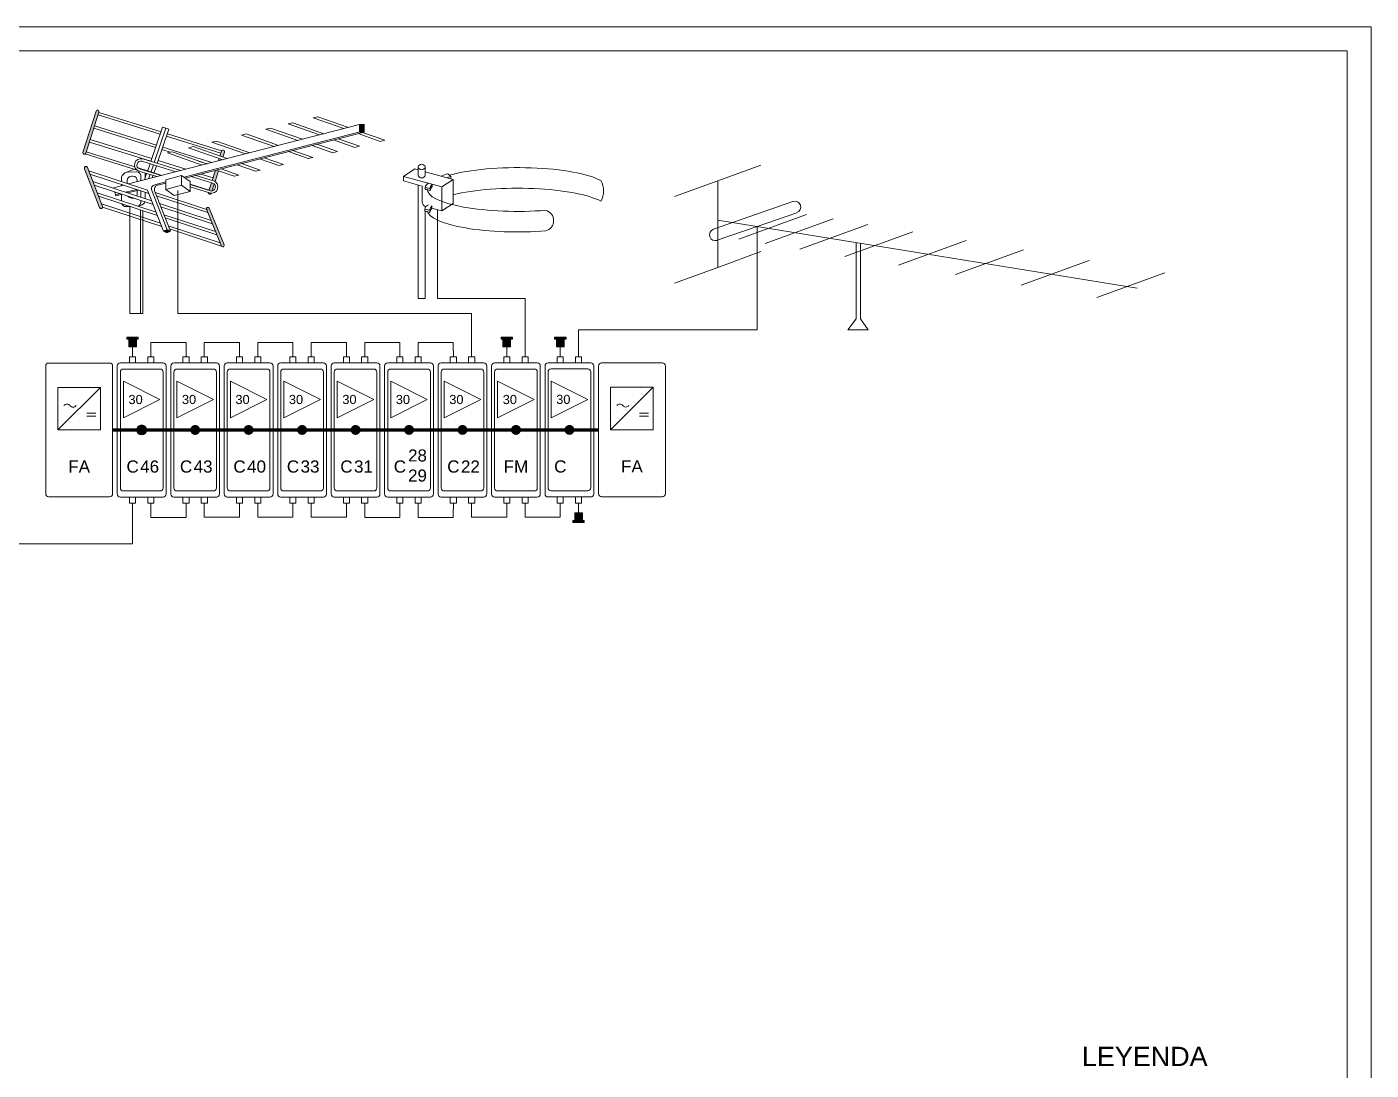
# Model space of a CAD drawing. Header units: metres. Extents: x -2 to 3328848, y -2 to 2725060.
# Drawn here: x 1663889.2 to 1664168.2, y 1362135.4 to 1362351.9 of the extents above; entities that cross this region are included whole.
import ezdxf
from ezdxf.enums import TextEntityAlignment as Align

# ---------------------------------------------------------------- set-up
doc = ezdxf.new("R2010")
doc.units = ezdxf.units.M
doc.layers.get('0').update_dxf_attribs({"color": 253, "lineweight": 0})
doc.layers.add('CAJETIN', color=7, linetype='Continuous', lineweight=0, true_color=0x000000)
doc.layers.add('ICT_EXTERNA', color=3, linetype='Continuous', lineweight=0)
doc.layers.add('ICT_TEXTS', color=210, linetype='Continuous', lineweight=0)
doc.styles.add('COTA', font='arial.ttf', dxfattribs={"height": 1})
doc.styles.get("Standard").update_dxf_attribs({"font": 'arial.ttf'})

# ---------------------------------------------------------------- blocks, each defined once
blk = doc.blocks.new('*U96')
for points in [[(-594, 0), (0, 0), (0, 420), (-594, 420)], [(-589, 5), (-5, 5), (-5, 415), (-589, 415)]]:
    blk.add_lwpolyline(points, close=True)
at = {"lineweight": 30, "flags": 104}
blk.add_attdef('NOMBRE_PROYECTO', text='', height=5, dxfattribs=at).set_placement((-165, 63.27), align=Align.TOP_LEFT)
for tag, p in [('PROMOTOR', (-133.74, 41.5)), ('SITUACION', (-133.74, 34.5)), ('AUTOR', (-133.74, 27.5)), ('1/X', (-133.74, 20.5)), ('XX/XX/XXXX', (-80.02, 20.5)), ('V.X', (-25.12, 20.5)), ('NOMBRE_PLANO', (-133.74, 13.5)), ('X', (-25.12, 13.48))]:
    blk.add_attdef(tag, text='', height=3.5).set_placement(p, align=Align.MIDDLE_LEFT)
blk = doc.blocks.new('Antena FM')
for p, q in [((-0.391, 1.412), (-0.261, 1.497)), ((-0.391, 1.412), (-0.391, 1.359)), ((-0.391, 1.412), (0.052, 1.291)), ((-0.261, 1.497), (-0.225, 1.487)), ((-0.225, 1.462), (-0.225, 1.521)), ((-0.225, 1.462), (-0.225, 1.425)), ((-0.142, 1.521), (-0.142, 1.425)), ((-0.142, 1.464), (0.182, 1.375)), ((0.155, 1.41), (0.121, 1.441)), ((0.155, 1.41), (0.155, 1.383)), ((-0.391, 1.359), (-0.176, 1.3)), ((-0.225, 1.313), (-0.225, 0)), ((-0.176, 1.3), (-0.176, 1.113)), ((-0.142, 1.284), (-0.085, 1.272)), ((-0.142, 1.284), (-0.142, 1.259)), ((-0.142, 1.259), (-0.085, 1.247)), ((-0.085, 1.272), (-0.085, 1.247)), ((-0.061, 1.322), (-0.061, 1.296)), ((0.052, 1.291), (0.182, 1.375)), ((0.052, 1.291), (0.052, 1.012)), ((0.182, 1.375), (0.182, 1.097)), ((0.052, 1.012), (0.182, 1.097)), ((-0.146, 1.033), (-0.146, 1.008)), ((-0.146, 1.033), (-0.089, 1.02)), ((-0.146, 1.008), (-0.089, 0.995)), ((-0.142, 1.065), (-0.142, 1.049)), ((-0.142, 1.007), (-0.142, 0)), ((-0.139, 1.065), (-0.133, 1.063)), ((-0.089, 1.02), (-0.089, 0.995)), ((-0.065, 1.07), (-0.065, 1.045)), ((-0.065, 1.044), (0.052, 1.012)), ((0, 1.027), (0, 0)), ((-0.225, 0), (-0.142, 0))]:
    blk.add_line(p, q)
for centre, radius, start, end in [((-0.183, 1.507), 0.044, 18.8586, 161.1414), ((-0.183, 1.532), 0.043, 194.5554, 345.4446), ((-0.183, 1.436), 0.043, 194.5554, 345.4446), ((0.208, 1.07), 0.381, 103.1473, 115.682), ((0.302, 0.746), 0.68, 102.503, 106.9655), ((-0.088, 1.279), 0.0543, 102.0937, 174.7758), ((-0.013, 1.268), 0.0722, 131.4156, 176.872), ((0.03, 1.22), 0.119, 140.363, 167.2134), ((1.687, 1.244), 0.233, 329.2759, 30.7241), ((-0.126, 1.113), 0.05, 180, 254.7107), ((-0.092, 1.028), 0.0543, 102.0937, 174.7758), ((-0.017, 1.016), 0.0722, 131.4156, 176.872), ((0.027, 0.969), 0.119, 140.363, 167.2134), ((1.218, 0.9), 0.124, 286.0084, 73.9916)]:
    blk.add_arc(centre, radius, start, end)
for centre, start_param, end_param in [((0.93, 1.26), 3.560036, 5.568987), ((0.93, 1.26), 6.258143, 8.166355), ((0.93, 1.022), 3.560036, 5.507491), ((0.93, 1.022), 6.313006, 8.166355)]:
    blk.add_ellipse(centre, major_axis=(-1.048, 0), ratio=0.241499, start_param=start_param, end_param=end_param)
blk = doc.blocks.new('Antena VHF')
for p, q in [((-0.456, 1.723), (0.043, 1.904)), ((-0.956, 1.541), (-0.456, 1.723)), ((-0.456, 1.27), (-0.456, 1.723)), ((-0.506, 1.164), (0.413, 1.484)), ((-0.456, 1.27), (4.392, 0.482)), ((-0.456, 1.27), (-0.456, 0.723)), ((-0.214, 1.05), (0.57, 1.335)), ((0, 1.196), (0.458, 1.355)), ((0.091, 1), (0.876, 1.285)), ((-0.462, 1.036), (0, 1.196)), ((0, 1.196), (0, 0)), ((0.494, 0.935), (1.279, 1.22)), ((1.013, 0.85), (1.798, 1.135)), ((1.142, 1.011), (1.142, 0.128)), ((1.192, 0.125), (1.192, 1.002)), ((1.632, 0.75), (2.416, 1.035)), ((-0.456, 0.723), (0.043, 0.905)), ((2.293, 0.642), (3.078, 0.927)), ((3.052, 0.519), (3.837, 0.804)), ((-0.956, 0.542), (-0.456, 0.723)), ((3.924, 0.377), (4.709, 0.662)), ((1.142, 0.128), (1.049, 0)), ((1.142, 0), (1.049, 0)), ((1.142, 0), (1.284, 0)), ((1.192, 0.128), (1.284, 0))]:
    blk.add_line(p, q)
for centre, start, end in [((0.435, 1.42), 289.1649, 109.1649), ((-0.484, 1.1), 109.1649, 289.1649)]:
    blk.add_arc(centre, 0.068, start, end)
blk = doc.blocks.new('Antena UHF')
for points in [[(-0.913, 2.329, 1), (-0.946, 2.339), (-1.098, 1.863, 1), (-1.065, 1.853)], [(2.1, 2.098), (2.153, 2.098), (2.153, 2.185), (2.1, 2.185)], [(-0.906, 1.225, 1), (-0.871, 1.239), (-1.046, 1.689, 1), (-1.081, 1.675)], [(0.361, 1.218, 1), (0.331, 1.206), (0.503, 0.781, 1), (0.534, 0.794)], [(-0.125, 0.972), (-0.166, 0.954), (-0.127, 0.933), (-0.087, 0.951)]]:
    blk.add_hatch(color=256).paths.add_polyline_path(points)
h = blk.add_hatch(color=256)
h.paths.add_polyline_path([(0.538, 1.867, 1), (0.504, 1.878), (0.486, 1.822), (0.52, 1.81)])
h.paths.add_polyline_path([(0.509, 1.776), (0.511, 1.781), (0.477, 1.793), (0.468, 1.765)])
h.paths.add_polyline_path([(0.396, 1.539), (0.411, 1.534, -0.069075), (0.429, 1.526), (0.432, 1.535), (0.469, 1.651), (0.446, 1.659), (0.433, 1.656)])
h.paths.add_polyline_path([(0.42, 1.497, 0.111261), (0.402, 1.507), (0.387, 1.511), (0.359, 1.423), (0.375, 1.418, 0.107454), (0.394, 1.417)])
h.paths.add_polyline_path([(0.367, 1.394), (0.352, 1.398, 0.90761), (0.386, 1.39, -0.065285)])
for p, q in [((-0.946, 2.339), (-1.098, 1.863)), ((-0.913, 2.329), (-1.065, 1.853)), ((-0.923, 2.297), (-0.204, 2.072)), ((-0.914, 2.326), (-0.195, 2.101)), ((-0.569, 1.499), (2.1, 2.185)), ((1.274, 2.192), (1.328, 2.205)), ((1.274, 2.192), (1.635, 2.065)), ((1.328, 2.205), (1.687, 2.079)), ((1.565, 2.261), (1.619, 2.274)), ((1.565, 2.261), (1.917, 2.138)), ((1.619, 2.274), (1.97, 2.151)), ((2.1, 2.185), (2.153, 2.185)), ((2.1, 2.185), (2.1, 2.098)), ((2.153, 2.098), (2.153, 2.185)), ((-0.972, 2.143), (-0.257, 1.919)), ((-0.963, 2.171), (-0.248, 1.947)), ((-0.176, 2.155), (-0.313, 1.759)), ((-0.138, 2.142), (-0.274, 1.747)), ((-0.104, 2.13), (-0.239, 1.736)), ((-0.176, 2.155), (-0.138, 2.142)), ((-0.138, 2.142), (-0.104, 2.13)), ((-0.131, 2.05), (0.496, 1.853)), ((-0.122, 2.078), (0.505, 1.882)), ((0.07, 1.576), (2.121, 2.103)), ((0.083, 1.566), (2.153, 2.098)), ((0.735, 2.063), (0.789, 2.076)), ((0.735, 2.063), (1.112, 1.931)), ((0.789, 2.076), (1.164, 1.944)), ((1.018, 2.131), (1.072, 2.143)), ((1.018, 2.131), (1.387, 2.001)), ((1.072, 2.143), (1.439, 2.015)), ((1.852, 2.021), (2.099, 1.934)), ((2.083, 2.08), (2.337, 1.991)), ((2.1, 2.098), (2.153, 2.098)), ((2.135, 2.093), (2.391, 2.003)), ((-1.059, 1.87), (-0.498, 1.695)), ((-1.023, 1.982), (-0.312, 1.76)), ((-1.013, 2.013), (-0.302, 1.791)), ((-0.184, 1.896), (-0.088, 1.866)), ((-0.175, 1.924), (0.394, 1.746)), ((-0.121, 1.858), (-0.067, 1.871)), ((-0.067, 1.871), (0.333, 1.731)), ((0.124, 1.917), (0.178, 1.93)), ((0.124, 1.917), (0.519, 1.779)), ((0.178, 1.93), (0.571, 1.792)), ((0.393, 1.981), (0.447, 1.994)), ((0.393, 1.981), (0.78, 1.845)), ((0.447, 1.994), (0.832, 1.859)), ((0.504, 1.878), (0.486, 1.822)), ((0.538, 1.867), (0.52, 1.81)), ((1.277, 1.873), (1.507, 1.792)), ((1.329, 1.886), (1.561, 1.805)), ((1.552, 1.943), (1.79, 1.86)), ((1.604, 1.957), (1.844, 1.873)), ((1.79, 1.86), (1.844, 1.873)), ((1.8, 2.007), (2.046, 1.921)), ((2.046, 1.921), (2.099, 1.934)), ((2.337, 1.991), (2.391, 2.003)), ((-1.07, 1.845), (-0.471, 1.657)), ((-0.415, 1.76), (-0.024, 1.639)), ((-0.406, 1.788), (0.029, 1.653)), ((-0.322, 1.731), (-0.352, 1.644)), ((-0.283, 1.719), (-0.314, 1.632)), ((-0.228, 1.768), (0.09, 1.668)), ((-0.121, 1.858), (0.281, 1.717)), ((0.24, 1.763), (0.339, 1.732)), ((0.24, 1.763), (0.333, 1.731)), ((0.477, 1.793), (0.468, 1.765)), ((0.511, 1.781), (0.509, 1.776)), ((0.684, 1.721), (0.896, 1.646)), ((0.737, 1.734), (0.95, 1.659)), ((0.945, 1.787), (1.165, 1.71)), ((0.997, 1.801), (1.219, 1.723)), ((1.165, 1.71), (1.219, 1.723)), ((1.507, 1.792), (1.561, 1.805)), ((-1.081, 1.675), (-0.906, 1.225)), ((-1.046, 1.689), (-0.871, 1.239)), ((-1.031, 1.65), (-0.35, 1.427)), ((-1.017, 1.613), (-0.336, 1.39)), ((-0.651, 1.526), (-0.651, 1.568)), ((-0.637, 1.603), (-0.62, 1.62)), ((-0.585, 1.635), (-0.48, 1.638)), ((-0.584, 1.637), (-0.504, 1.668)), ((-0.537, 1.588), (-0.519, 1.588)), ((-0.461, 1.683), (-0.187, 1.597)), ((-0.45, 1.647), (-0.243, 1.583)), ((-0.442, 1.672), (-0.195, 1.595)), ((-0.429, 1.588), (-0.429, 1.535)), ((-0.361, 1.619), (-0.386, 1.546)), ((-0.38, 1.564), (-0.38, 1.625)), ((-0.322, 1.607), (-0.339, 1.558)), ((-0.288, 1.597), (-0.297, 1.569)), ((-0.249, 1.709), (-0.279, 1.621)), ((-0.14, 1.548), (0.043, 1.595)), ((0.14, 1.525), (0.043, 1.595)), ((0.043, 1.521), (0.043, 1.595)), ((0.153, 1.584), (0.402, 1.507)), ((0.207, 1.598), (0.411, 1.534)), ((0.267, 1.613), (0.406, 1.57)), ((0.433, 1.656), (0.396, 1.539)), ((0.469, 1.651), (0.429, 1.526)), ((0.446, 1.659), (0.651, 1.588)), ((0.499, 1.673), (0.705, 1.6)), ((0.651, 1.588), (0.705, 1.6)), ((0.896, 1.646), (0.95, 1.659)), ((-0.982, 1.525), (-0.302, 1.302)), ((-0.967, 1.485), (-0.286, 1.262)), ((-0.74, 1.455), (-0.625, 1.485)), ((-0.74, 1.455), (-0.738, 1.445)), ((-0.728, 1.407), (-0.72, 1.374)), ((-0.651, 1.478), (-0.651, 1.493)), ((-0.607, 1.402), (-0.476, 1.436)), ((-0.587, 1.505), (-0.587, 1.538)), ((-0.587, 1.396), (-0.587, 1.408)), ((-0.584, 1.395), (-0.453, 1.428)), ((-0.469, 1.538), (-0.469, 1.525)), ((-0.469, 1.434), (-0.469, 1.386)), ((-0.429, 1.421), (-0.429, 1.344)), ((-0.38, 1.328), (-0.38, 1.405)), ((-0.35, 1.427), (-0.166, 0.954)), ((-0.301, 1.423), (-0.124, 0.97)), ((-0.269, 1.418), (-0.087, 0.951)), ((-0.267, 1.49), (-0.14, 1.522)), ((-0.235, 1.484), (-0.14, 1.509)), ((-0.14, 1.441), (-0.14, 1.548)), ((-0.14, 1.436), (0.043, 1.483)), ((-0.14, 1.441), (-0.14, 1.436)), ((-0.14, 1.436), (-0.043, 1.365)), ((-0.043, 1.365), (0.14, 1.412)), ((0, 1.424), (0, 0)), ((0.043, 1.494), (0.043, 1.521)), ((0.043, 1.483), (0.043, 1.494)), ((0.14, 1.412), (0.043, 1.483)), ((0.14, 1.525), (0.14, 1.412)), ((0.14, 1.495), (0.36, 1.426)), ((0.14, 1.491), (0.375, 1.418)), ((0.14, 1.464), (0.367, 1.394)), ((0.387, 1.511), (0.359, 1.423)), ((0.42, 1.497), (0.394, 1.417)), ((0.432, 1.535), (0.429, 1.526)), ((-0.932, 1.395), (-0.251, 1.173)), ((-0.918, 1.358), (-0.236, 1.135)), ((-0.882, 1.267), (-0.201, 1.044)), ((-0.72, 1.374), (-0.667, 1.387)), ((-0.72, 1.374), (-0.716, 1.361)), ((-0.716, 1.361), (-0.644, 1.379)), ((-0.651, 1.303), (-0.651, 1.378)), ((-0.519, 1.336), (-0.537, 1.336)), ((-0.458, 1.24), (-0.411, 1.259)), ((-0.429, 1.309), (-0.429, 1.286)), ((-0.261, 1.398), (0.344, 1.2)), ((-0.247, 1.361), (0.347, 1.167)), ((-0.212, 1.273), (0.383, 1.078)), ((-0.87, 1.231), (-0.186, 1.007)), ((-0.543, 1.236), (-0.601, 1.236)), ((-0.556, 0), (-0.556, 1.236)), ((-0.431, 1.2), (-0.431, 0)), ((-0.406, 1.191), (-0.406, 0)), ((-0.197, 1.233), (0.399, 1.038)), ((-0.162, 1.143), (0.436, 0.948)), ((-0.147, 1.106), (0.451, 0.911)), ((0.331, 1.206), (0.503, 0.781)), ((0.361, 1.218), (0.534, 0.794)), ((-0.166, 0.954), (-0.125, 0.972)), ((-0.166, 0.954), (-0.127, 0.933)), ((-0.127, 0.933), (-0.087, 0.951)), ((-0.125, 0.972), (-0.087, 0.951)), ((-0.112, 1.015), (0.488, 0.819)), ((-0.097, 0.978), (0.503, 0.781)), ((-0.556, 0), (-0.406, 0))]:
    blk.add_line(p, q)
for centre, radius, start, end in [((-0.929, 2.334), 0.0173, 342.3385, 162.3385), ((0.521, 1.872), 0.0178, 342.3385, 162.3385), ((-1.081, 1.858), 0.0173, 162.3385, 342.3385), ((-0.428, 1.717), 0.0738, 72.7696, 252.7696), ((-0.428, 1.716), 0.0463, 72.7696, 252.7696), ((-1.063, 1.682), 0.0188, 21.2505, 201.2505), ((-0.601, 1.568), 0.05, 136.1496, 180), ((-0.584, 1.585), 0.05, 91.218, 136.1496), ((-0.537, 1.538), 0.05, 90, 180), ((-0.519, 1.538), 0.05, 0, 90), ((-0.479, 1.588), 0.05, 0, 91.218), ((-0.255, 1.441), 0.05, 104.4051, 201.3245), ((-0.222, 1.436), 0.05, 104.4051, 201.3245), ((0.369, 1.396), 0.0178, 172.3574, 342.3385), ((0.389, 1.464), 0.0738, 252.7696, 72.7696), ((0.388, 1.463), 0.0463, 252.7696, 72.7696), ((-0.601, 1.286), 0.05, 197.9897, 270), ((-0.537, 1.386), 0.05, 213.7339, 270), ((-0.519, 1.386), 0.05, 270, 277.6741), ((-0.519, 1.386), 0.05, 328.4631, 360), ((-0.479, 1.286), 0.05, 295.0025, 0), ((-0.43, 1.305), 0.05, 291.7766, 345.9413), ((-0.888, 1.232), 0.0188, 201.2505, 21.2505), ((0.346, 1.212), 0.0165, 22.1231, 202.1231), ((0.519, 0.788), 0.0165, 202.1231, 22.1231)]:
    blk.add_arc(centre, radius, start, end)
blk = doc.blocks.new('Módulo amplificador')
for p, q in [((-0.2, 1.2), (-0.1, 1.2)), ((-0.2, 1.1), (-0.2, 1.2)), ((-0.15, 1.2), (-0.15, 1.3)), ((-0.1, 1.2), (-0.1, 1.1)), ((0.1, 1.2), (0.2, 1.2)), ((0.1, 1.1), (0.1, 1.2)), ((0.15, 1.2), (0.15, 1.3)), ((0.2, 1.2), (0.2, 1.1)), ((-0.4, -1.05), (-0.4, 1.05)), ((-0.35, 0.95), (-0.35, -0.95)), ((-0.3, 1), (0.3, 1)), ((0.35, 0.95), (0.35, -0.95)), ((-0.3, 0.8), (-0.3, 0.2)), ((0.3, 0.5), (-0.3, 0.8)), ((0.3, 0.5), (-0.3, 0.2)), ((-0.3, -1), (0.3, -1)), ((-0.2, -1.1), (-0.2, -1.2)), ((-0.1, -1.2), (-0.1, -1.1)), ((0.1, -1.1), (0.1, -1.2)), ((0.2, -1.2), (0.2, -1.1)), ((-0.2, -1.2), (-0.1, -1.2)), ((-0.15, -1.2), (-0.15, -1.3)), ((0.1, -1.2), (0.2, -1.2)), ((0.15, -1.2), (0.15, -1.3))]:
    blk.add_line(p, q)
blk.add_lwpolyline([(-0.35, 1.1), (0.35, 1.1, -0.414214), (0.4, 1.05), (0.4, -1.05, -0.414214), (0.35, -1.1), (-0.35, -1.1)], format="xyb")
for centre, start, end in [((-0.35, 1.05), 90, 180), ((-0.3, 0.95), 90, 180), ((0.3, 0.95), 0, 90), ((-0.35, -1.05), 180, 270), ((-0.3, -0.95), 180, 270), ((0.3, -0.95), 270, 0)]:
    blk.add_arc(centre, 0.05, start, end)
blk.add_text('C', height=0.2).set_placement((-0.25, -0.7))
blk.add_attdef('G', text='', height=0.15).set_placement((-0.1, 0.5), align=Align.MIDDLE_CENTER)
blk.add_attdef('00', (-0.025, -0.7), '', height=0.2)
blk = doc.blocks.new('Módulo amplificador FM')
for p, q in [((-0.2, 1.1), (-0.2, 1.2)), ((-0.2, 1.2), (-0.1, 1.2)), ((-0.15, 1.2), (-0.15, 1.3)), ((-0.1, 1.2), (-0.1, 1.1)), ((0.1, 1.1), (0.1, 1.2)), ((0.1, 1.2), (0.2, 1.2)), ((0.15, 1.2), (0.15, 1.3)), ((0.2, 1.2), (0.2, 1.1)), ((-0.4, -1.05), (-0.4, 1.05)), ((-0.35, 0.95), (-0.35, -0.95)), ((-0.3, 1), (0.3, 1)), ((0.35, 0.95), (0.35, -0.95)), ((0.3, 0.5), (-0.3, 0.8)), ((-0.3, 0.8), (-0.3, 0.2)), ((0.3, 0.5), (-0.3, 0.2)), ((-0.3, -1), (0.3, -1)), ((-0.2, -1.1), (-0.2, -1.2)), ((-0.1, -1.2), (-0.1, -1.1)), ((0.1, -1.1), (0.1, -1.2)), ((0.2, -1.2), (0.2, -1.1)), ((-0.2, -1.2), (-0.1, -1.2)), ((-0.15, -1.2), (-0.15, -1.3)), ((0.1, -1.2), (0.2, -1.2)), ((0.15, -1.2), (0.15, -1.3))]:
    blk.add_line(p, q)
blk.add_lwpolyline([(-0.35, 1.1), (0.35, 1.1, -0.414214), (0.4, 1.05), (0.4, -1.05, -0.414214), (0.35, -1.1), (-0.35, -1.1)], format="xyb")
for centre, start, end in [((-0.35, 1.05), 90, 180), ((-0.3, 0.95), 90, 180), ((0.3, 0.95), 0, 90), ((-0.35, -1.05), 180, 270), ((-0.3, -0.95), 180, 270), ((0.3, -0.95), 270, 0)]:
    blk.add_arc(centre, 0.05, start, end)
blk.add_text('FM', height=0.2).set_placement((0, -0.7), align=Align.CENTER)
blk.add_attdef('G', text='', height=0.15).set_placement((-0.1, 0.5), align=Align.MIDDLE_CENTER)
blk = doc.blocks.new('Fuente alimentación')
for p, q in [((-0.35, 0), (0.35, 0.7)), ((0.125, 0.275), (0.275, 0.275)), ((0.125, 0.225), (0.275, 0.225))]:
    blk.add_line(p, q)
blk.add_lwpolyline([(0.5, -1.1), (-0.5, -1.1, -0.4142136), (-0.55, -1.05), (-0.55, 1.05, -0.4142136), (-0.5, 1.1), (0.5, 1.1, -0.4142136), (0.55, 1.05), (0.55, -1.05, -0.4142136)], format="xyb", close=True)
blk.add_lwpolyline([(-0.35, 0.7), (0.35, 0.7), (0.35, 0), (-0.35, 0)], close=True)
for centre, start, end in [((-0.2, 0.3625), 36.8699, 143.1301), ((-0.1, 0.4375), 216.8699, 323.1301)]:
    blk.add_arc(centre, 0.0625, start, end)
blk.add_text('FA', height=0.2).set_placement((0, -0.7), align=Align.CENTER)
blk = doc.blocks.new('Carga 75')
blk.add_hatch(color=256).paths.add_polyline_path([(0.05, 0.15), (0.075, 0.15), (0.075, 0.175), (-0.075, 0.175), (-0.075, 0.15), (-0.05, 0.15), (-0.05, 0.05), (0.05, 0.05)])
for p, q in [((0.075, 0.175), (-0.075, 0.175)), ((-0.075, 0.175), (-0.075, 0.15)), ((0.075, 0.15), (0.075, 0.175)), ((-0.075, 0.15), (-0.05, 0.15)), ((-0.05, 0.15), (-0.05, 0.05)), ((-0.05, 0.05), (0.05, 0.05)), ((0, 0.05), (0, 0)), ((0.05, 0.15), (0.075, 0.15)), ((0.05, 0.05), (0.05, 0.15))]:
    blk.add_line(p, q)

msp = doc.modelspace()

# ---------------------------------------------------------------- hatches: boundary and pattern name
at = {"layer": 'ICT_EXTERNA'}
h = msp.add_hatch(color=6, dxfattribs=at)
h.dxf.hatch_style = 1
h.paths.add_polyline_path([(1663914.051, 1362268.225, 1), (1663911.977, 1362268.225, 1)])
h = msp.add_hatch(color=6, dxfattribs=at)
h.dxf.hatch_style = 1
h.paths.add_polyline_path([(1663925.15, 1362268.231, 1), (1663923.076, 1362268.231, 1)])
h = msp.add_hatch(color=6, dxfattribs=at)
h.dxf.hatch_style = 1
h.paths.add_polyline_path([(1663936.246, 1362268.232, 1), (1663934.173, 1362268.232, 1)])
h = msp.add_hatch(color=6, dxfattribs=at)
h.dxf.hatch_style = 1
h.paths.add_polyline_path([(1663947.343, 1362268.234, 1), (1663945.269, 1362268.234, 1)])
h = msp.add_hatch(color=6, dxfattribs=at)
h.dxf.hatch_style = 1
h.paths.add_polyline_path([(1663958.44, 1362268.236, 1), (1663956.366, 1362268.236, 1)])
h = msp.add_hatch(color=6, dxfattribs=at)
h.dxf.hatch_style = 1
h.paths.add_polyline_path([(1663969.537, 1362268.238, 1), (1663967.463, 1362268.238, 1)])
h = msp.add_hatch(color=6, dxfattribs=at)
h.dxf.hatch_style = 1
h.paths.add_polyline_path([(1663980.633, 1362268.24, 1), (1663978.56, 1362268.24, 1)])
h = msp.add_hatch(color=6, dxfattribs=at)
h.dxf.hatch_style = 1
h.paths.add_polyline_path([(1663991.73, 1362268.242, 1), (1663989.656, 1362268.242, 1)])
h = msp.add_hatch(color=6, dxfattribs=at)
h.dxf.hatch_style = 1
h.paths.add_polyline_path([(1664002.827, 1362268.244, 1), (1664000.753, 1362268.244, 1)])

# ---------------------------------------------------------------- linework, layer by layer
at = {"layer": 'CAJETIN', "linetype": 'Continuous'}
for points in [[(1663574.164, 1361931.882), (1664168.164, 1361931.882), (1664168.164, 1362351.882), (1663574.164, 1362351.882)], [(1663579.164, 1361936.882), (1664163.164, 1361936.882), (1664163.164, 1362346.882), (1663579.164, 1362346.882)]]:
    msp.add_lwpolyline(points, close=True, dxfattribs=at)
at = {"layer": 'ICT_TEXTS'}
for p, q in [((1663992.582, 1362295.508), (1663974.4, 1362295.508)), ((1663992.582, 1362284.669), (1663992.582, 1362295.508)), ((1663981.486, 1362292.375), (1663920.528, 1362292.375)), ((1663981.486, 1362284.669), (1663981.486, 1362292.375)), ((1664003.678, 1362284.692), (1664003.678, 1362288.981)), ((1664003.678, 1362288.981), (1664040.761, 1362288.981))]:
    msp.add_line(p, q, dxfattribs=at)
at = {"layer": 'ICT_TEXTS', "lineweight": 100}
for p, q in [((1663906.979, 1362268.247), (1664007.816, 1362268.247)), ((1663906.979, 1362268.225), (1663911.977, 1362268.226))]:
    msp.add_line(p, q, dxfattribs=at)
at = {"layer": 'ICT_TEXTS'}
for points in [[(1663922.213, 1362284.669), (1663922.213, 1362286.377), (1663914.912, 1362286.377), (1663914.912, 1362284.669)], [(1663933.309, 1362284.669), (1663933.309, 1362286.377), (1663926.008, 1362286.377), (1663926.008, 1362284.669)], [(1663944.404, 1362284.669), (1663944.404, 1362286.377), (1663937.104, 1362286.377), (1663937.104, 1362284.669)], [(1663955.5, 1362284.669), (1663955.5, 1362286.377), (1663948.199, 1362286.377), (1663948.199, 1362284.669)], [(1663966.596, 1362284.669), (1663966.596, 1362286.377), (1663959.295, 1362286.377), (1663959.295, 1362284.669)], [(1663977.691, 1362284.669), (1663977.691, 1362286.377), (1663970.391, 1362286.377), (1663970.391, 1362284.669)], [(1663866.342, 1362239.92), (1663866.342, 1362244.599), (1663911.117, 1362244.599), (1663911.117, 1362251.78)], [(1663914.912, 1362251.78), (1663914.912, 1362250.073), (1663922.213, 1362250.073), (1663922.213, 1362251.78)], [(1663926.008, 1362251.802), (1663926.008, 1362250.095), (1663933.309, 1362250.095), (1663933.309, 1362251.802)], [(1663937.104, 1362251.802), (1663937.104, 1362250.095), (1663944.404, 1362250.095), (1663944.404, 1362251.802)], [(1663948.199, 1362251.802), (1663948.199, 1362250.095), (1663955.5, 1362250.095), (1663955.5, 1362251.802)], [(1663959.295, 1362251.78), (1663959.295, 1362250.073), (1663966.596, 1362250.073), (1663966.596, 1362251.78)], [(1663970.391, 1362251.78), (1663970.391, 1362250.073), (1663977.691, 1362250.073), (1663977.691, 1362251.78)], [(1663981.486, 1362251.802), (1663981.486, 1362250.095), (1663988.787, 1362250.095), (1663988.787, 1362251.802)], [(1663992.582, 1362251.802), (1663992.582, 1362250.095), (1663999.883, 1362250.095), (1663999.883, 1362251.802)], [(1663992.582, 1362251.802), (1663992.582, 1362250.095), (1663999.883, 1362250.095), (1663999.883, 1362251.802)]]:
    msp.add_lwpolyline(points, dxfattribs=at)
msp.add_circle((1663913.014, 1362268.225), 1.037, dxfattribs=at)

# ---------------------------------------------------------------- block references
at = {"layer": 'CAJETIN'}
msp.add_blockref('*U96', (1664168.164, 1361931.882), dxfattribs=at)
at = {"layer": 'ICT_TEXTS'}
for name, p, xscale, yscale, zscale in [('Antena UHF', (1663920.528, 1362292.375), 17.95718878967315, 17.95718878967315, 17.95718878967315), ('Antena FM', (1663974.4, 1362295.508), 17.95718878967315, 17.95718878967315, 17.95718878967315), ('Antena VHF', (1664040.761, 1362288.981), 17.95718878967315, 17.95718878967315, 17.95718878967315), ('Carga 75', (1663911.117, 1362284.669), 15.98627266378603, 15.98627266378603, 15.98627266378603), ('Carga 75', (1663988.787, 1362284.669), 15.98627266378603, 15.98627266378603, 15.98627266378603), ('Carga 75', (1663999.883, 1362284.692), 15.98627266378603, 15.98627266378603, 15.98627266378603), ('Fuente alimentación', (1663900.039, 1362268.225), 12.61883772642164, 12.61883772642164, 12.61883772642164), ('Fuente alimentación', (1664014.756, 1362268.247), 12.61883772642164, 12.61883772642164, 12.61883772642164)]:
    msp.add_blockref(name, p, dxfattribs=dict(at, xscale=xscale, yscale=yscale, zscale=zscale))
at = {"layer": 'ICT_TEXTS', "xscale": 12.6497142569295, "yscale": 12.6497142569295, "zscale": 12.6497142569295}
for name, p, values in [('Módulo amplificador', (1663913.015, 1362268.225), {'00': '46', 'G': '30'}), ('Módulo amplificador', (1663924.111, 1362268.225), {'00': '43', 'G': '30'}), ('Módulo amplificador', (1663935.206, 1362268.225), {'00': '40', 'G': '30'}), ('Módulo amplificador', (1663946.302, 1362268.225), {'00': '33', 'G': '30'}), ('Módulo amplificador', (1663957.398, 1362268.225), {'00': '31', 'G': '30'}), ('Módulo amplificador', (1663968.493, 1362268.225), {'G': '30'}), ('Módulo amplificador', (1663979.589, 1362268.225), {'00': '22', 'G': '30'}), ('Módulo amplificador FM', (1663990.684, 1362268.225), {'G': '30'}), ('Módulo amplificador', (1664001.78, 1362268.247), {'G': '30'})]:
    msp.add_blockref(name, p, dxfattribs=at).add_auto_attribs(values)
at = {"layer": 'ICT_TEXTS', "xscale": 15.98627266378603, "yscale": 15.98627266378603, "zscale": 15.98627266378603, "rotation": 180}
msp.add_blockref('Carga 75', (1664003.678, 1362251.802), dxfattribs=at)

# ---------------------------------------------------------------- texts
at = {"layer": 'CAJETIN', "ltscale": 0.015, "insert": (1664084.607, 1362140.212), "char_height": 4, "attachment_point": 1, "style": 'COTA'}
msp.add_mtext_dynamic_manual_height_columns('\\pxqc;LEYENDA', width=73.16994, gutter_width=4, heights=[7.577], dxfattribs=at)
at = {"layer": 'ICT_TEXTS', "ltscale": 0.015, "insert": (1663951.945, 1362264.186), "char_height": 2.5, "attachment_point": 1, "style": 'COTA'}
msp.add_mtext_dynamic_manual_height_columns('\\pxqc;28\\P29', width=36.62615, gutter_width=4, heights=[9.133], dxfattribs=at)

doc.saveas('drawing.dxf')
